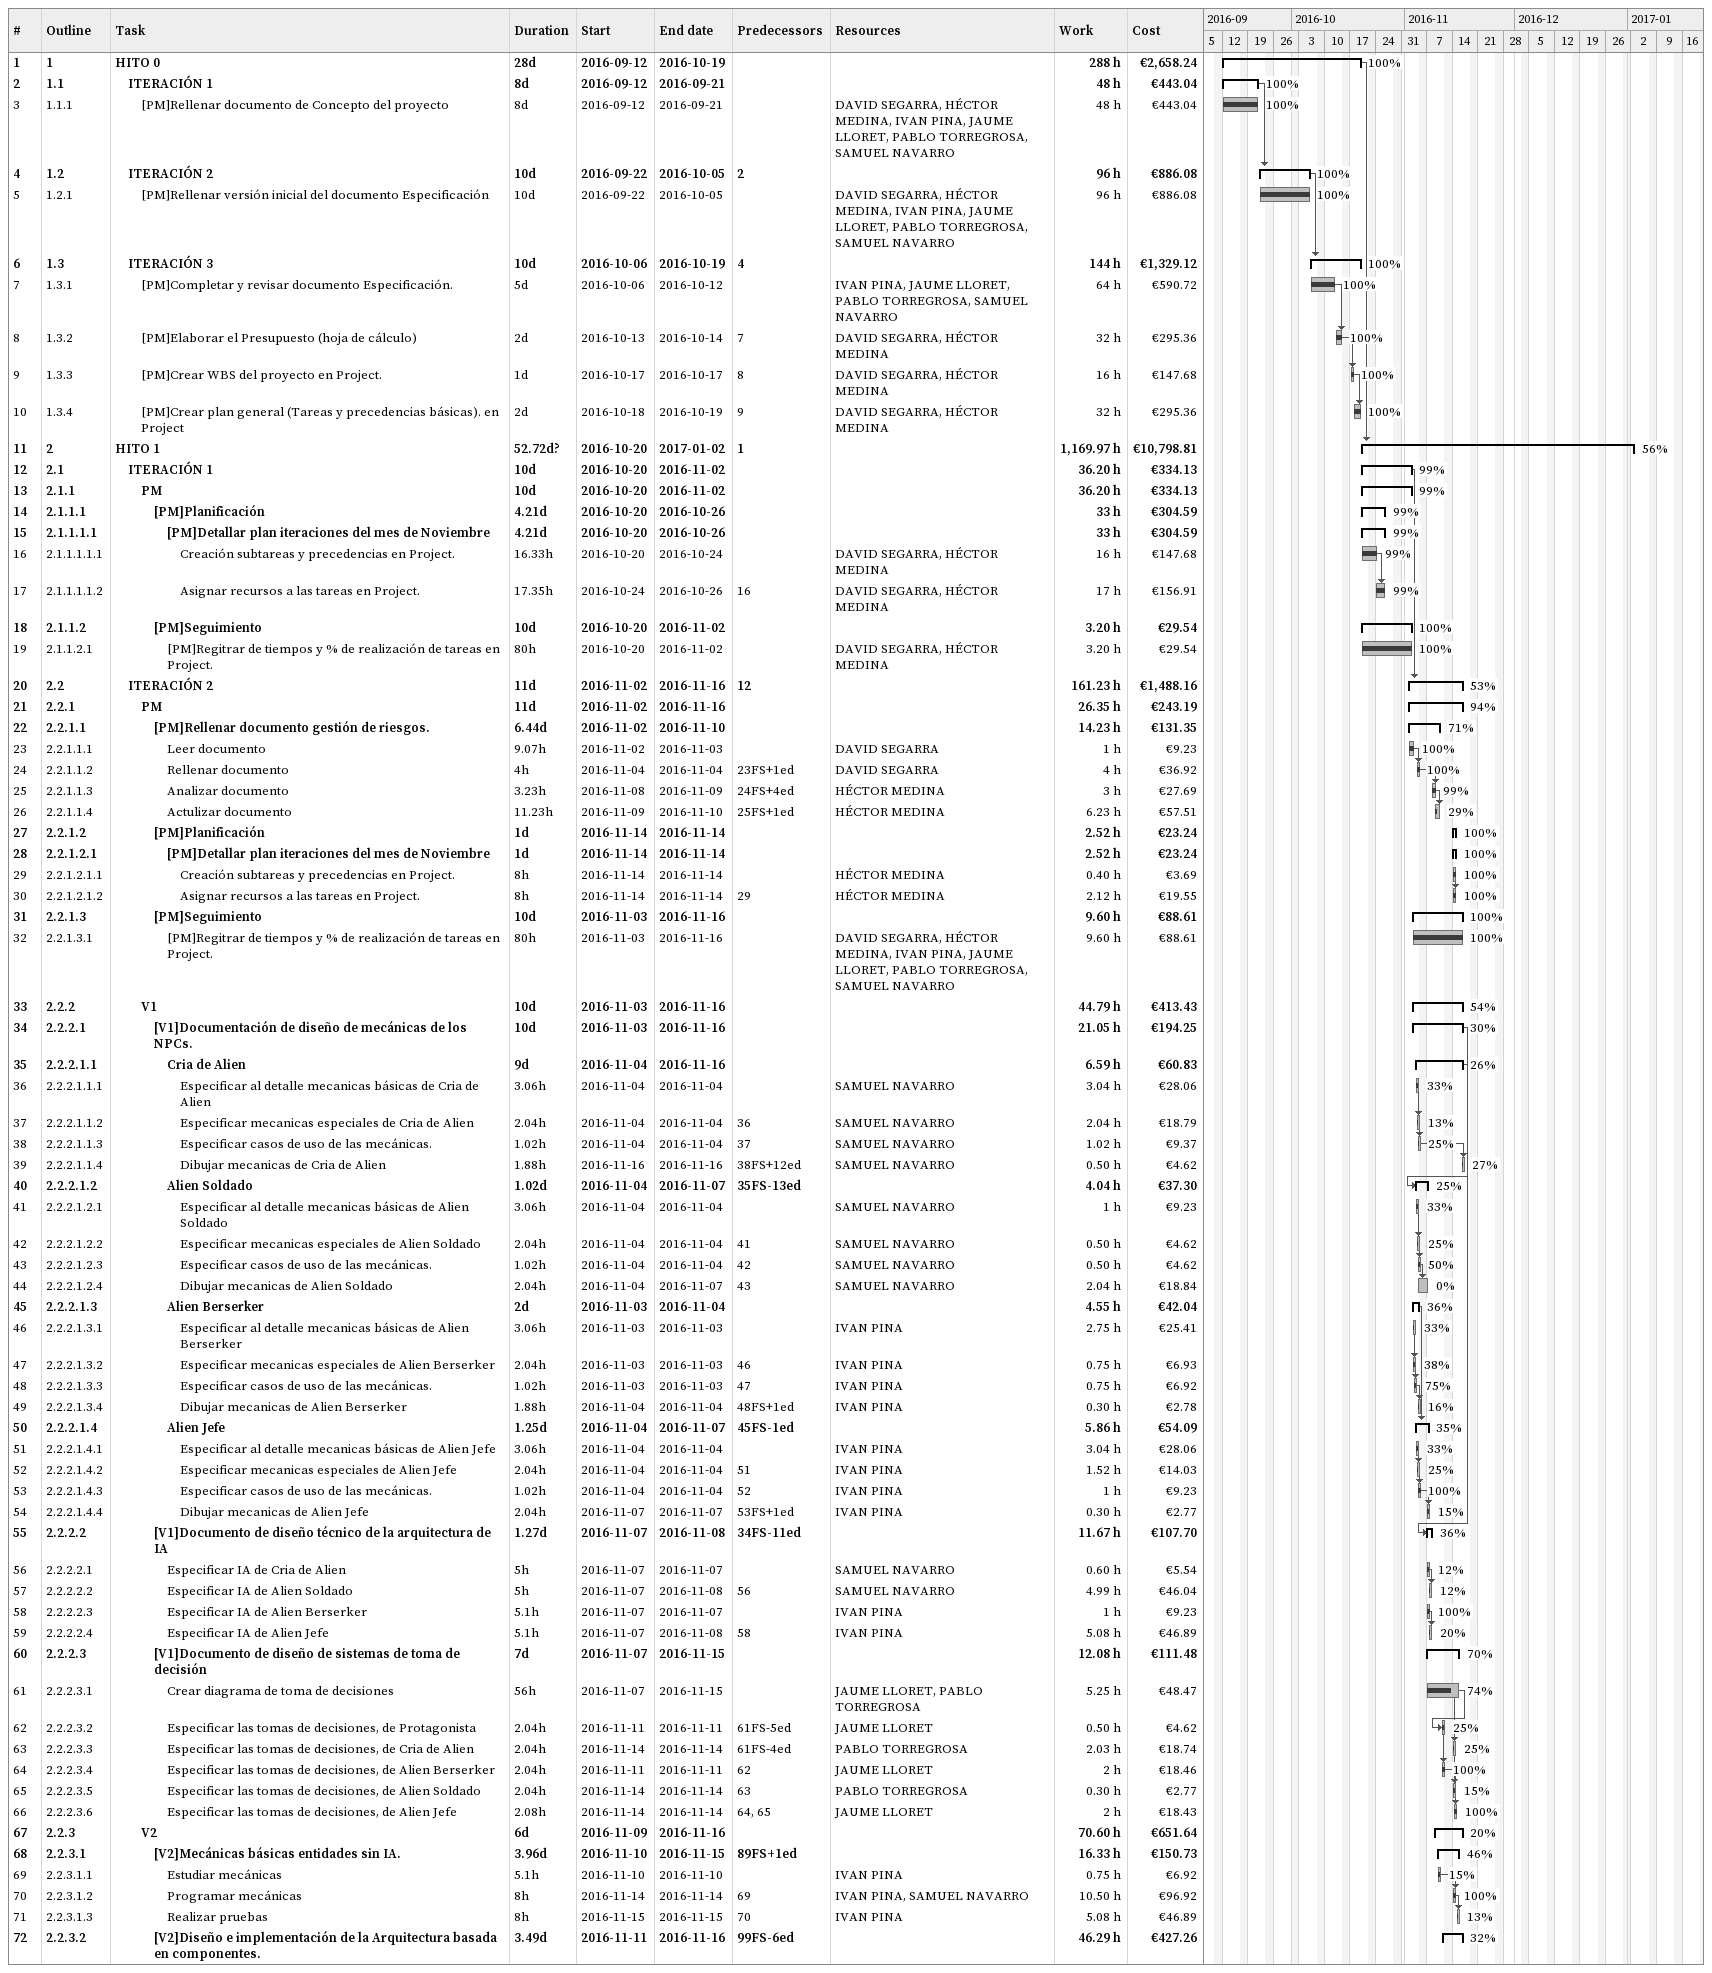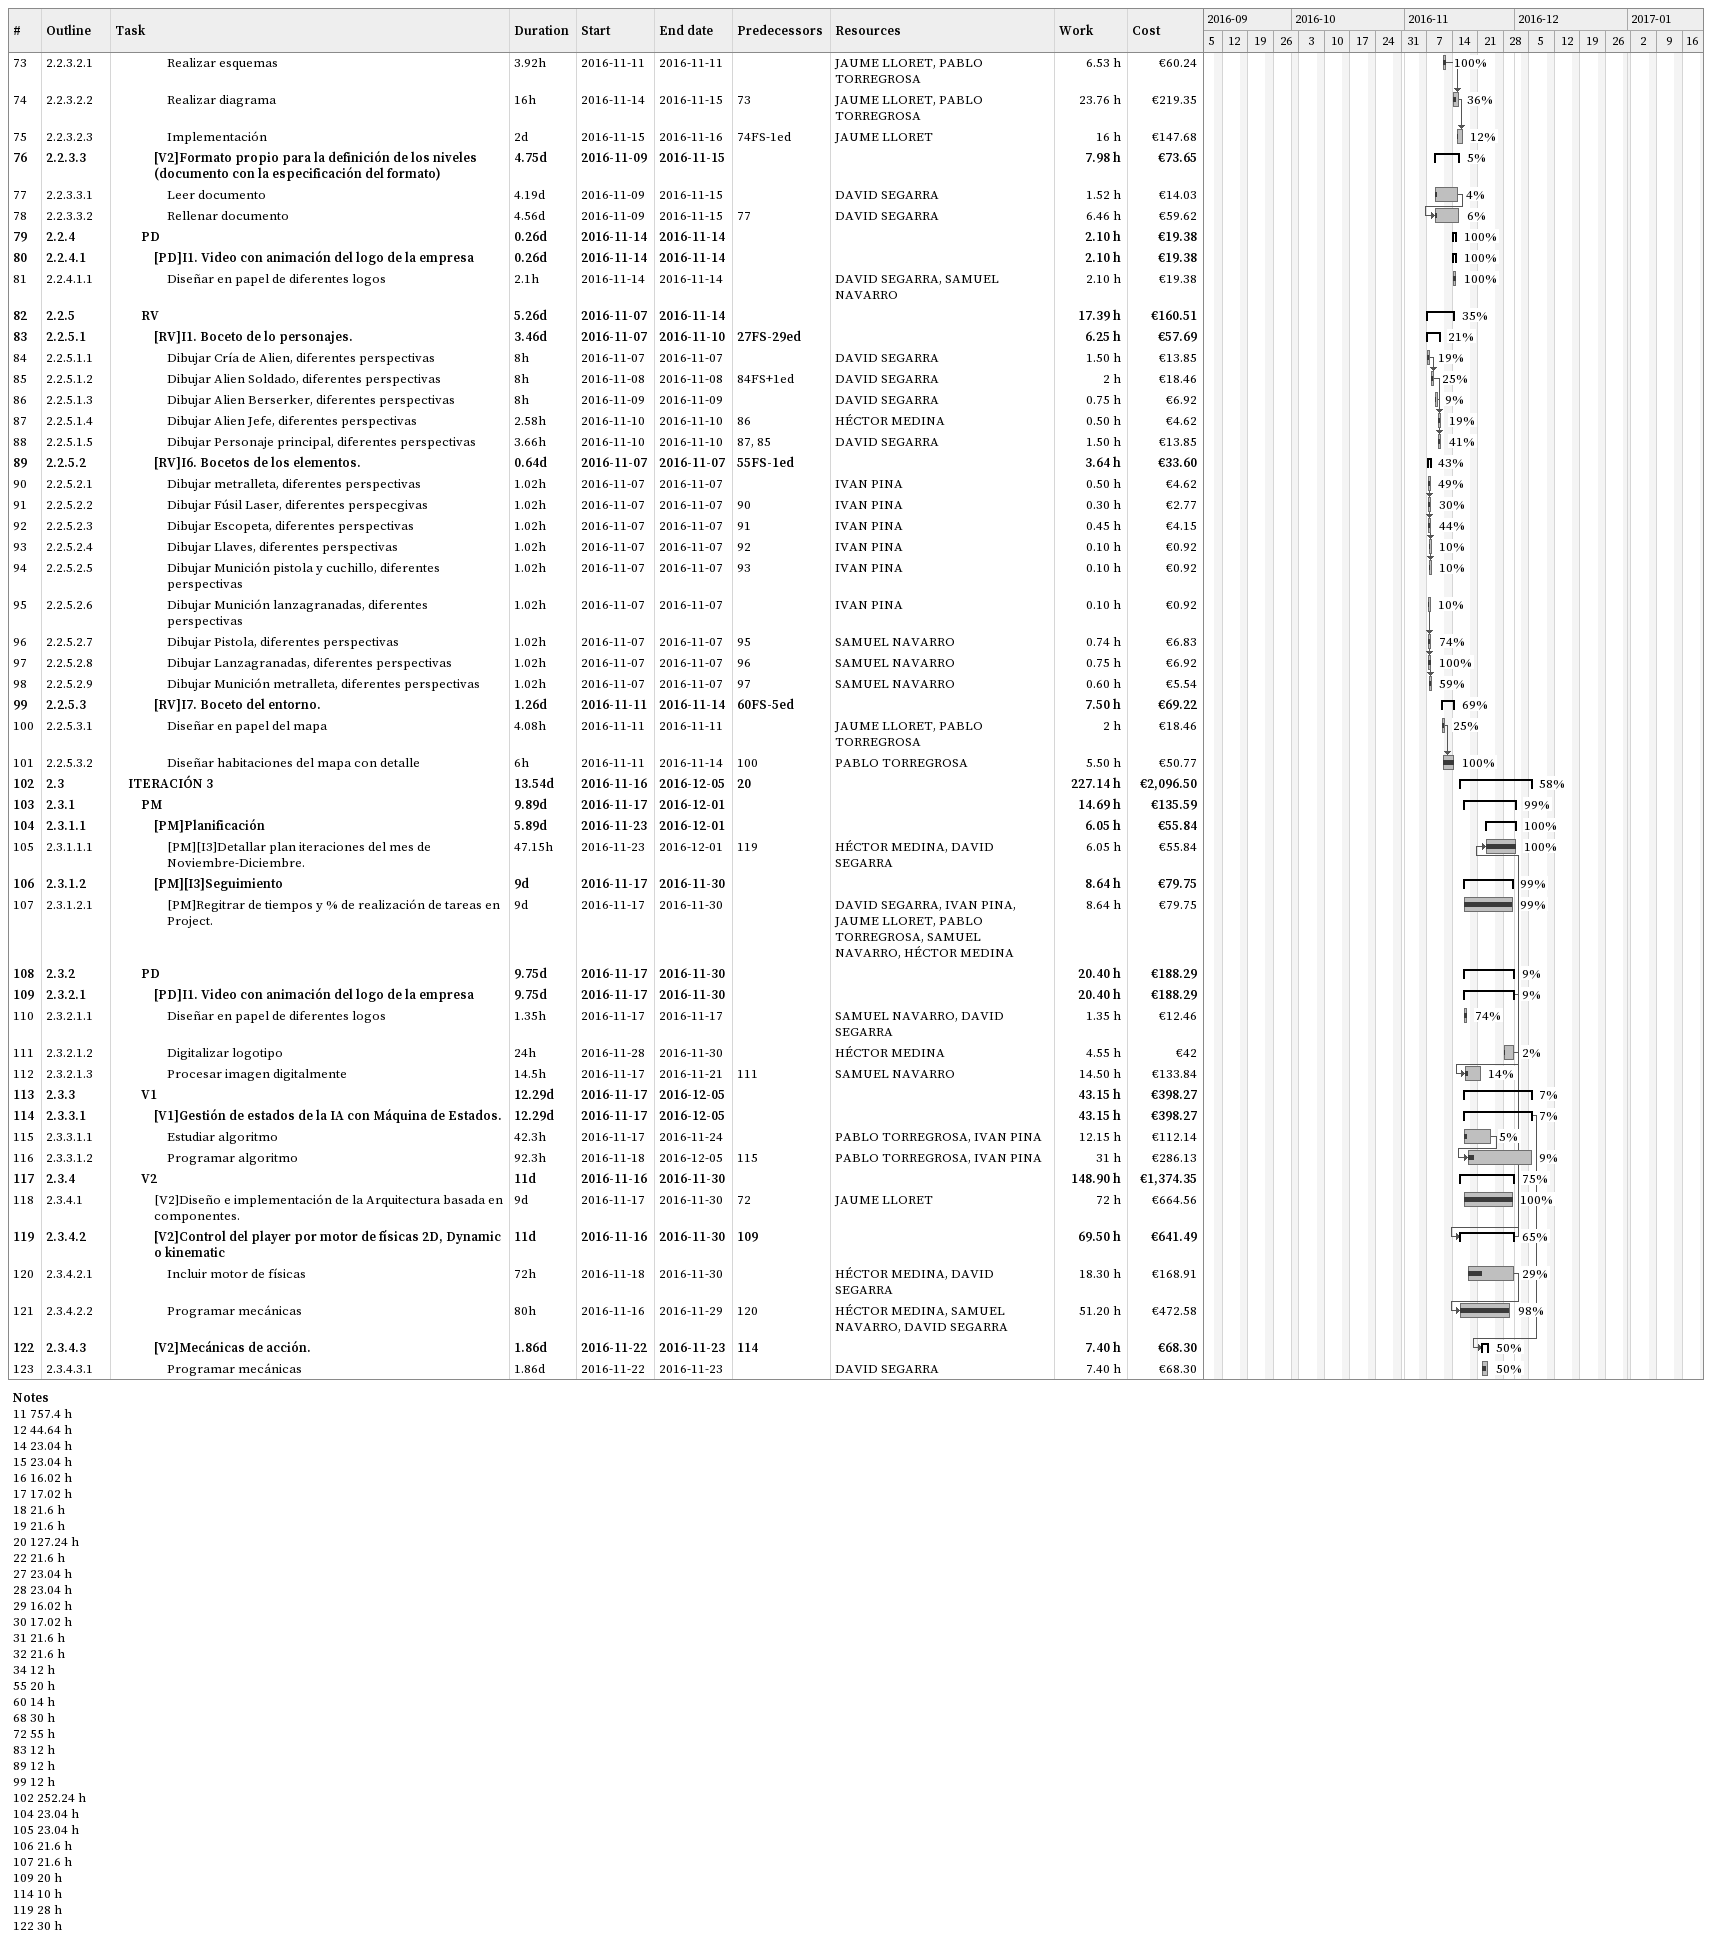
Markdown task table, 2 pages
| ID | WBS | Task | Duration | Start | Finish | Predecessors | Resources | % complete | Work (h) | Cost (€) |
|---|---|---|---|---|---|---|---|---|---|---|
| 1 | 1 | **HITO 0** | 28d | 2016-09-12 | 2016-10-19 |  |  | 100 | 288 | 2658.24 |
| 2 | 1.1 | **ITERACIÓN 1** | 8d | 2016-09-12 | 2016-09-21 |  |  | 100 | 48 | 443.04 |
| 3 | 1.1.1 | [PM]Rellenar documento de Concepto del proyecto | 8d | 2016-09-12 | 2016-09-21 |  | DAVID SEGARRA, HÉCTOR MEDINA, IVAN PINA, JAUME LLORET, PABLO TORREGROSA, SAMUEL NAVARRO | 100 | 48 | 443.04 |
| 4 | 1.2 | **ITERACIÓN 2** | 10d | 2016-09-22 | 2016-10-05 | 2 |  | 100 | 96 | 886.08 |
| 5 | 1.2.1 | [PM]Rellenar versión inicial del documento Especificación | 10d | 2016-09-22 | 2016-10-05 |  | DAVID SEGARRA, HÉCTOR MEDINA, IVAN PINA, JAUME LLORET, PABLO TORREGROSA, SAMUEL NAVARRO | 100 | 96 | 886.08 |
| 6 | 1.3 | **ITERACIÓN 3** | 10d | 2016-10-06 | 2016-10-19 | 4 |  | 100 | 144 | 1329.12 |
| 7 | 1.3.1 | [PM]Completar y revisar documento Especificación. | 5d | 2016-10-06 | 2016-10-12 |  | IVAN PINA, JAUME LLORET, PABLO TORREGROSA, SAMUEL NAVARRO | 100 | 64 | 590.72 |
| 8 | 1.3.2 | [PM]Elaborar el Presupuesto (hoja de cálculo) | 2d | 2016-10-13 | 2016-10-14 | 7 | DAVID SEGARRA, HÉCTOR MEDINA | 100 | 32 | 295.36 |
| 9 | 1.3.3 | [PM]Crear WBS del proyecto en Project. | 1d | 2016-10-17 | 2016-10-17 | 8 | DAVID SEGARRA, HÉCTOR MEDINA | 100 | 16 | 147.68 |
| 10 | 1.3.4 | [PM]Crear plan general (Tareas y precedencias básicas). en Project | 2d | 2016-10-18 | 2016-10-19 | 9 | DAVID SEGARRA, HÉCTOR MEDINA | 100 | 32 | 295.36 |
| 11 | 2 | **HITO 1** | 52.72d? | 2016-10-20 | 2017-01-02 | 1 |  | 56 | 1169.97 | 10798.81 |
| 12 | 2.1 | **ITERACIÓN 1** | 10d | 2016-10-20 | 2016-11-02 |  |  | 99 | 36.20 | 334.13 |
| 13 | 2.1.1 | **PM** | 10d | 2016-10-20 | 2016-11-02 |  |  | 99 | 36.20 | 334.13 |
| 14 | 2.1.1.1 | **[PM]Planificación** | 4.21d | 2016-10-20 | 2016-10-26 |  |  | 99 | 33 | 304.59 |
| 15 | 2.1.1.1.1 | **[PM]Detallar plan iteraciones del mes de Noviembre** | 4.21d | 2016-10-20 | 2016-10-26 |  |  | 99 | 33 | 304.59 |
| 16 | 2.1.1.1.1.1 | Creación subtareas y precedencias en Project. | 16.33h | 2016-10-20 | 2016-10-24 |  | DAVID SEGARRA, HÉCTOR MEDINA | 99 | 16 | 147.68 |
| 17 | 2.1.1.1.1.2 | Asignar recursos a las tareas en Project. | 17.35h | 2016-10-24 | 2016-10-26 | 16 | DAVID SEGARRA, HÉCTOR MEDINA | 99 | 17 | 156.91 |
| 18 | 2.1.1.2 | **[PM]Seguimiento** | 10d | 2016-10-20 | 2016-11-02 |  |  | 100 | 3.20 | 29.54 |
| 19 | 2.1.1.2.1 | [PM]Regitrar de tiempos y % de realización de tareas en Project. | 80h | 2016-10-20 | 2016-11-02 |  | DAVID SEGARRA, HÉCTOR MEDINA | 100 | 3.20 | 29.54 |
| 20 | 2.2 | **ITERACIÓN 2** | 11d | 2016-11-02 | 2016-11-16 | 12 |  | 53 | 161.23 | 1488.16 |
| 21 | 2.2.1 | **PM** | 11d | 2016-11-02 | 2016-11-16 |  |  | 94 | 26.35 | 243.19 |
| 22 | 2.2.1.1 | **[PM]Rellenar documento gestión de riesgos.** | 6.44d | 2016-11-02 | 2016-11-10 |  |  | 71 | 14.23 | 131.35 |
| 23 | 2.2.1.1.1 | Leer documento | 9.07h | 2016-11-02 | 2016-11-03 |  | DAVID SEGARRA | 100 | 1 | 9.23 |
| 24 | 2.2.1.1.2 | Rellenar documento | 4h | 2016-11-04 | 2016-11-04 | 23FS+1ed | DAVID SEGARRA | 100 | 4 | 36.92 |
| 25 | 2.2.1.1.3 | Analizar documento | 3.23h | 2016-11-08 | 2016-11-09 | 24FS+4ed | HÉCTOR MEDINA | 99 | 3 | 27.69 |
| 26 | 2.2.1.1.4 | Actulizar documento | 11.23h | 2016-11-09 | 2016-11-10 | 25FS+1ed | HÉCTOR MEDINA | 29 | 6.23 | 57.51 |
| 27 | 2.2.1.2 | **[PM]Planificación** | 1d | 2016-11-14 | 2016-11-14 |  |  | 100 | 2.52 | 23.24 |
| 28 | 2.2.1.2.1 | **[PM]Detallar plan iteraciones del mes de Noviembre** | 1d | 2016-11-14 | 2016-11-14 |  |  | 100 | 2.52 | 23.24 |
| 29 | 2.2.1.2.1.1 | Creación subtareas y precedencias en Project. | 8h | 2016-11-14 | 2016-11-14 |  | HÉCTOR MEDINA | 100 | 0.40 | 3.69 |
| 30 | 2.2.1.2.1.2 | Asignar recursos a las tareas en Project. | 8h | 2016-11-14 | 2016-11-14 | 29 | HÉCTOR MEDINA | 100 | 2.12 | 19.55 |
| 31 | 2.2.1.3 | **[PM]Seguimiento** | 10d | 2016-11-03 | 2016-11-16 |  |  | 100 | 9.60 | 88.61 |
| 32 | 2.2.1.3.1 | [PM]Regitrar de tiempos y % de realización de tareas en Project. | 80h | 2016-11-03 | 2016-11-16 |  | DAVID SEGARRA, HÉCTOR MEDINA, IVAN PINA, JAUME LLORET, PABLO TORREGROSA, SAMUEL NAVARRO | 100 | 9.60 | 88.61 |
| 33 | 2.2.2 | **V1** | 10d | 2016-11-03 | 2016-11-16 |  |  | 54 | 44.79 | 413.43 |
| 34 | 2.2.2.1 | **[V1]Documentación de diseño de mecánicas de los NPCs.** | 10d | 2016-11-03 | 2016-11-16 |  |  | 30 | 21.05 | 194.25 |
| 35 | 2.2.2.1.1 | **Cria de Alien** | 9d | 2016-11-04 | 2016-11-16 |  |  | 26 | 6.59 | 60.83 |
| 36 | 2.2.2.1.1.1 | Especificar al detalle mecanicas básicas de Cria de Alien | 3.06h | 2016-11-04 | 2016-11-04 |  | SAMUEL NAVARRO | 33 | 3.04 | 28.06 |
| 37 | 2.2.2.1.1.2 | Especificar mecanicas especiales de Cria de Alien | 2.04h | 2016-11-04 | 2016-11-04 | 36 | SAMUEL NAVARRO | 13 | 2.04 | 18.79 |
| 38 | 2.2.2.1.1.3 | Especificar casos de uso de las mecánicas. | 1.02h | 2016-11-04 | 2016-11-04 | 37 | SAMUEL NAVARRO | 25 | 1.02 | 9.37 |
| 39 | 2.2.2.1.1.4 | Dibujar mecanicas de Cria de Alien | 1.88h | 2016-11-16 | 2016-11-16 | 38FS+12ed | SAMUEL NAVARRO | 27 | 0.50 | 4.62 |
| 40 | 2.2.2.1.2 | **Alien Soldado** | 1.02d | 2016-11-04 | 2016-11-07 | 35FS-13ed |  | 25 | 4.04 | 37.30 |
| 41 | 2.2.2.1.2.1 | Especificar al detalle mecanicas básicas de Alien Soldado | 3.06h | 2016-11-04 | 2016-11-04 |  | SAMUEL NAVARRO | 33 | 1 | 9.23 |
| 42 | 2.2.2.1.2.2 | Especificar mecanicas especiales de Alien Soldado | 2.04h | 2016-11-04 | 2016-11-04 | 41 | SAMUEL NAVARRO | 25 | 0.50 | 4.62 |
| 43 | 2.2.2.1.2.3 | Especificar casos de uso de las mecánicas. | 1.02h | 2016-11-04 | 2016-11-04 | 42 | SAMUEL NAVARRO | 50 | 0.50 | 4.62 |
| 44 | 2.2.2.1.2.4 | Dibujar mecanicas de Alien Soldado | 2.04h | 2016-11-04 | 2016-11-07 | 43 | SAMUEL NAVARRO | 0 | 2.04 | 18.84 |
| 45 | 2.2.2.1.3 | **Alien Berserker** | 2d | 2016-11-03 | 2016-11-04 |  |  | 36 | 4.55 | 42.04 |
| 46 | 2.2.2.1.3.1 | Especificar al detalle mecanicas básicas de Alien Berserker | 3.06h | 2016-11-03 | 2016-11-03 |  | IVAN PINA | 33 | 2.75 | 25.41 |
| 47 | 2.2.2.1.3.2 | Especificar mecanicas especiales de Alien Berserker | 2.04h | 2016-11-03 | 2016-11-03 | 46 | IVAN PINA | 38 | 0.75 | 6.93 |
| 48 | 2.2.2.1.3.3 | Especificar casos de uso de las mecánicas. | 1.02h | 2016-11-03 | 2016-11-03 | 47 | IVAN PINA | 75 | 0.75 | 6.92 |
| 49 | 2.2.2.1.3.4 | Dibujar mecanicas de Alien Berserker | 1.88h | 2016-11-04 | 2016-11-04 | 48FS+1ed | IVAN PINA | 16 | 0.30 | 2.78 |
| 50 | 2.2.2.1.4 | **Alien Jefe** | 1.25d | 2016-11-04 | 2016-11-07 | 45FS-1ed |  | 35 | 5.86 | 54.09 |
| 51 | 2.2.2.1.4.1 | Especificar al detalle mecanicas básicas de Alien Jefe | 3.06h | 2016-11-04 | 2016-11-04 |  | IVAN PINA | 33 | 3.04 | 28.06 |
| 52 | 2.2.2.1.4.2 | Especificar mecanicas especiales de Alien Jefe | 2.04h | 2016-11-04 | 2016-11-04 | 51 | IVAN PINA | 25 | 1.52 | 14.03 |
| 53 | 2.2.2.1.4.3 | Especificar casos de uso de las mecánicas. | 1.02h | 2016-11-04 | 2016-11-04 | 52 | IVAN PINA | 100 | 1 | 9.23 |
| 54 | 2.2.2.1.4.4 | Dibujar mecanicas de Alien Jefe | 2.04h | 2016-11-07 | 2016-11-07 | 53FS+1ed | IVAN PINA | 15 | 0.30 | 2.77 |
| 55 | 2.2.2.2 | **[V1]Documento de diseño técnico de la arquitectura de IA** | 1.27d | 2016-11-07 | 2016-11-08 | 34FS-11ed |  | 36 | 11.67 | 107.70 |
| 56 | 2.2.2.2.1 | Especificar IA de Cria de Alien | 5h | 2016-11-07 | 2016-11-07 |  | SAMUEL NAVARRO | 12 | 0.60 | 5.54 |
| 57 | 2.2.2.2.2 | Especificar IA de Alien Soldado | 5h | 2016-11-07 | 2016-11-08 | 56 | SAMUEL NAVARRO | 12 | 4.99 | 46.04 |
| 58 | 2.2.2.2.3 | Especificar IA de Alien Berserker | 5.1h | 2016-11-07 | 2016-11-07 |  | IVAN PINA | 100 | 1 | 9.23 |
| 59 | 2.2.2.2.4 | Especificar IA de Alien Jefe | 5.1h | 2016-11-07 | 2016-11-08 | 58 | IVAN PINA | 20 | 5.08 | 46.89 |
| 60 | 2.2.2.3 | **[V1]Documento de diseño de sistemas de toma de decisión** | 7d | 2016-11-07 | 2016-11-15 |  |  | 70 | 12.08 | 111.48 |
| 61 | 2.2.2.3.1 | Crear diagrama de toma de decisiones | 56h | 2016-11-07 | 2016-11-15 |  | JAUME LLORET, PABLO TORREGROSA | 74 | 5.25 | 48.47 |
| 62 | 2.2.2.3.2 | Especificar las tomas de decisiones, de Protagonista | 2.04h | 2016-11-11 | 2016-11-11 | 61FS-5ed | JAUME LLORET | 25 | 0.50 | 4.62 |
| 63 | 2.2.2.3.3 | Especificar las tomas de decisiones, de Cria de Alien | 2.04h | 2016-11-14 | 2016-11-14 | 61FS-4ed | PABLO TORREGROSA | 25 | 2.03 | 18.74 |
| 64 | 2.2.2.3.4 | Especificar las tomas de decisiones, de Alien Berserker | 2.04h | 2016-11-11 | 2016-11-11 | 62 | JAUME LLORET | 100 | 2 | 18.46 |
| 65 | 2.2.2.3.5 | Especificar las tomas de decisiones, de Alien Soldado | 2.04h | 2016-11-14 | 2016-11-14 | 63 | PABLO TORREGROSA | 15 | 0.30 | 2.77 |
| 66 | 2.2.2.3.6 | Especificar las tomas de decisiones, de Alien Jefe | 2.08h | 2016-11-14 | 2016-11-14 | 64, 65 | JAUME LLORET | 100 | 2 | 18.43 |
| 67 | 2.2.3 | **V2** | 6d | 2016-11-09 | 2016-11-16 |  |  | 20 | 70.60 | 651.64 |
| 68 | 2.2.3.1 | **[V2]Mecánicas básicas entidades sin IA.** | 3.96d | 2016-11-10 | 2016-11-15 | 89FS+1ed |  | 46 | 16.33 | 150.73 |
| 69 | 2.2.3.1.1 | Estudiar mecánicas | 5.1h | 2016-11-10 | 2016-11-10 |  | IVAN PINA | 15 | 0.75 | 6.92 |
| 70 | 2.2.3.1.2 | Programar mecánicas | 8h | 2016-11-14 | 2016-11-14 | 69 | IVAN PINA, SAMUEL NAVARRO | 100 | 10.50 | 96.92 |
| 71 | 2.2.3.1.3 | Realizar pruebas | 8h | 2016-11-15 | 2016-11-15 | 70 | IVAN PINA | 13 | 5.08 | 46.89 |
| 72 | 2.2.3.2 | **[V2]Diseño e implementación de la Arquitectura basada en componentes.** | 3.49d | 2016-11-11 | 2016-11-16 | 99FS-6ed |  | 32 | 46.29 | 427.26 |
| 73 | 2.2.3.2.1 | Realizar esquemas | 3.92h | 2016-11-11 | 2016-11-11 |  | JAUME LLORET, PABLO TORREGROSA | 100 | 6.53 | 60.24 |
| 74 | 2.2.3.2.2 | Realizar diagrama | 16h | 2016-11-14 | 2016-11-15 | 73 | JAUME LLORET, PABLO TORREGROSA | 36 | 23.76 | 219.35 |
| 75 | 2.2.3.2.3 | Implementación | 2d | 2016-11-15 | 2016-11-16 | 74FS-1ed | JAUME LLORET | 12 | 16 | 147.68 |
| 76 | 2.2.3.3 | **[V2]Formato propio para la definición de los niveles (documento con la especificación del formato)** | 4.75d | 2016-11-09 | 2016-11-15 |  |  | 5 | 7.98 | 73.65 |
| 77 | 2.2.3.3.1 | Leer documento | 4.19d | 2016-11-09 | 2016-11-15 |  | DAVID SEGARRA | 4 | 1.52 | 14.03 |
| 78 | 2.2.3.3.2 | Rellenar documento | 4.56d | 2016-11-09 | 2016-11-15 | 77 | DAVID SEGARRA | 6 | 6.46 | 59.62 |
| 79 | 2.2.4 | **PD** | 0.26d | 2016-11-14 | 2016-11-14 |  |  | 100 | 2.10 | 19.38 |
| 80 | 2.2.4.1 | **[PD]I1. Video con animación del logo de la empresa** | 0.26d | 2016-11-14 | 2016-11-14 |  |  | 100 | 2.10 | 19.38 |
| 81 | 2.2.4.1.1 | Diseñar en papel de diferentes logos | 2.1h | 2016-11-14 | 2016-11-14 |  | DAVID SEGARRA, SAMUEL NAVARRO | 100 | 2.10 | 19.38 |
| 82 | 2.2.5 | **RV** | 5.26d | 2016-11-07 | 2016-11-14 |  |  | 35 | 17.39 | 160.51 |
| 83 | 2.2.5.1 | **[RV]I1. Boceto de lo personajes.** | 3.46d | 2016-11-07 | 2016-11-10 | 27FS-29ed |  | 21 | 6.25 | 57.69 |
| 84 | 2.2.5.1.1 | Dibujar Cría de Alien, diferentes perspectivas | 8h | 2016-11-07 | 2016-11-07 |  | DAVID SEGARRA | 19 | 1.50 | 13.85 |
| 85 | 2.2.5.1.2 | Dibujar Alien Soldado, diferentes perspectivas | 8h | 2016-11-08 | 2016-11-08 | 84FS+1ed | DAVID SEGARRA | 25 | 2 | 18.46 |
| 86 | 2.2.5.1.3 | Dibujar Alien Berserker, diferentes perspectivas | 8h | 2016-11-09 | 2016-11-09 |  | DAVID SEGARRA | 9 | 0.75 | 6.92 |
| 87 | 2.2.5.1.4 | Dibujar Alien Jefe, diferentes perspectivas | 2.58h | 2016-11-10 | 2016-11-10 | 86 | HÉCTOR MEDINA | 19 | 0.50 | 4.62 |
| 88 | 2.2.5.1.5 | Dibujar Personaje principal, diferentes perspectivas | 3.66h | 2016-11-10 | 2016-11-10 | 87, 85 | DAVID SEGARRA | 41 | 1.50 | 13.85 |
| 89 | 2.2.5.2 | **[RV]I6. Bocetos de los elementos.** | 0.64d | 2016-11-07 | 2016-11-07 | 55FS-1ed |  | 43 | 3.64 | 33.60 |
| 90 | 2.2.5.2.1 | Dibujar metralleta, diferentes perspectivas | 1.02h | 2016-11-07 | 2016-11-07 |  | IVAN PINA | 49 | 0.50 | 4.62 |
| 91 | 2.2.5.2.2 | Dibujar Fúsil Laser, diferentes perspecgivas | 1.02h | 2016-11-07 | 2016-11-07 | 90 | IVAN PINA | 30 | 0.30 | 2.77 |
| 92 | 2.2.5.2.3 | Dibujar Escopeta, diferentes perspectivas | 1.02h | 2016-11-07 | 2016-11-07 | 91 | IVAN PINA | 44 | 0.45 | 4.15 |
| 93 | 2.2.5.2.4 | Dibujar Llaves, diferentes perspectivas | 1.02h | 2016-11-07 | 2016-11-07 | 92 | IVAN PINA | 10 | 0.10 | 0.92 |
| 94 | 2.2.5.2.5 | Dibujar Munición pistola y cuchillo, diferentes perspectivas | 1.02h | 2016-11-07 | 2016-11-07 | 93 | IVAN PINA | 10 | 0.10 | 0.92 |
| 95 | 2.2.5.2.6 | Dibujar Munición lanzagranadas, diferentes perspectivas | 1.02h | 2016-11-07 | 2016-11-07 |  | IVAN PINA | 10 | 0.10 | 0.92 |
| 96 | 2.2.5.2.7 | Dibujar Pistola, diferentes perspectivas | 1.02h | 2016-11-07 | 2016-11-07 | 95 | SAMUEL NAVARRO | 74 | 0.74 | 6.83 |
| 97 | 2.2.5.2.8 | Dibujar Lanzagranadas, diferentes perspectivas | 1.02h | 2016-11-07 | 2016-11-07 | 96 | SAMUEL NAVARRO | 100 | 0.75 | 6.92 |
| 98 | 2.2.5.2.9 | Dibujar Munición metralleta, diferentes perspectivas | 1.02h | 2016-11-07 | 2016-11-07 | 97 | SAMUEL NAVARRO | 59 | 0.60 | 5.54 |
| 99 | 2.2.5.3 | **[RV]I7. Boceto del entorno.** | 1.26d | 2016-11-11 | 2016-11-14 | 60FS-5ed |  | 69 | 7.50 | 69.22 |
| 100 | 2.2.5.3.1 | Diseñar en papel del mapa | 4.08h | 2016-11-11 | 2016-11-11 |  | JAUME LLORET, PABLO TORREGROSA | 25 | 2 | 18.46 |
| 101 | 2.2.5.3.2 | Diseñar habitaciones del mapa con detalle | 6h | 2016-11-11 | 2016-11-14 | 100 | PABLO TORREGROSA | 100 | 5.50 | 50.77 |
| 102 | 2.3 | **ITERACIÓN 3** | 13.54d | 2016-11-16 | 2016-12-05 | 20 |  | 58 | 227.14 | 2096.50 |
| 103 | 2.3.1 | **PM** | 9.89d | 2016-11-17 | 2016-12-01 |  |  | 99 | 14.69 | 135.59 |
| 104 | 2.3.1.1 | **[PM]Planificación** | 5.89d | 2016-11-23 | 2016-12-01 |  |  | 100 | 6.05 | 55.84 |
| 105 | 2.3.1.1.1 | [PM][I3]Detallar plan iteraciones del mes de Noviembre-Diciembre. | 47.15h | 2016-11-23 | 2016-12-01 | 119 | HÉCTOR MEDINA, DAVID SEGARRA | 100 | 6.05 | 55.84 |
| 106 | 2.3.1.2 | **[PM][I3]Seguimiento** | 9d | 2016-11-17 | 2016-11-30 |  |  | 99 | 8.64 | 79.75 |
| 107 | 2.3.1.2.1 | [PM]Regitrar de tiempos y % de realización de tareas en Project. | 9d | 2016-11-17 | 2016-11-30 |  | DAVID SEGARRA, IVAN PINA, JAUME LLORET, PABLO TORREGROSA, SAMUEL NAVARRO, HÉCTOR MEDINA | 99 | 8.64 | 79.75 |
| 108 | 2.3.2 | **PD** | 9.75d | 2016-11-17 | 2016-11-30 |  |  | 9 | 20.40 | 188.29 |
| 109 | 2.3.2.1 | **[PD]I1. Video con animación del logo de la empresa** | 9.75d | 2016-11-17 | 2016-11-30 |  |  | 9 | 20.40 | 188.29 |
| 110 | 2.3.2.1.1 | Diseñar en papel de diferentes logos | 1.35h | 2016-11-17 | 2016-11-17 |  | SAMUEL NAVARRO, DAVID SEGARRA | 74 | 1.35 | 12.46 |
| 111 | 2.3.2.1.2 | Digitalizar logotipo | 24h | 2016-11-28 | 2016-11-30 |  | HÉCTOR MEDINA | 2 | 4.55 | 42 |
| 112 | 2.3.2.1.3 | Procesar imagen digitalmente | 14.5h | 2016-11-17 | 2016-11-21 | 111 | SAMUEL NAVARRO | 14 | 14.50 | 133.84 |
| 113 | 2.3.3 | **V1** | 12.29d | 2016-11-17 | 2016-12-05 |  |  | 7 | 43.15 | 398.27 |
| 114 | 2.3.3.1 | **[V1]Gestión de estados de la IA con Máquina de Estados.** | 12.29d | 2016-11-17 | 2016-12-05 |  |  | 7 | 43.15 | 398.27 |
| 115 | 2.3.3.1.1 | Estudiar algoritmo | 42.3h | 2016-11-17 | 2016-11-24 |  | PABLO TORREGROSA, IVAN PINA | 5 | 12.15 | 112.14 |
| 116 | 2.3.3.1.2 | Programar algoritmo | 92.3h | 2016-11-18 | 2016-12-05 | 115 | PABLO TORREGROSA, IVAN PINA | 9 | 31 | 286.13 |
| 117 | 2.3.4 | **V2** | 11d | 2016-11-16 | 2016-11-30 |  |  | 75 | 148.90 | 1374.35 |
| 118 | 2.3.4.1 | [V2]Diseño e implementación de la Arquitectura basada en componentes. | 9d | 2016-11-17 | 2016-11-30 | 72 | JAUME LLORET | 100 | 72 | 664.56 |
| 119 | 2.3.4.2 | **[V2]Control del player por motor de físicas 2D, Dynamic o kinematic** | 11d | 2016-11-16 | 2016-11-30 | 109 |  | 65 | 69.50 | 641.49 |
| 120 | 2.3.4.2.1 | Incluir motor de físicas | 72h | 2016-11-18 | 2016-11-30 |  | HÉCTOR MEDINA, DAVID SEGARRA | 29 | 18.30 | 168.91 |
| 121 | 2.3.4.2.2 | Programar mecánicas | 80h | 2016-11-16 | 2016-11-29 | 120 | HÉCTOR MEDINA, SAMUEL NAVARRO, DAVID SEGARRA | 98 | 51.20 | 472.58 |
| 122 | 2.3.4.3 | **[V2]Mecánicas de acción.** | 1.86d | 2016-11-22 | 2016-11-23 | 114 |  | 50 | 7.40 | 68.30 |
| 123 | 2.3.4.3.1 | Programar mecánicas | 1.86d | 2016-11-22 | 2016-11-23 |  | DAVID SEGARRA | 50 | 7.40 | 68.30 |

Notes
- 11: 757.4 h
- 12: 44.64 h
- 14: 23.04 h
- 15: 23.04 h
- 16: 16.02 h
- 17: 17.02 h
- 18: 21.6 h
- 19: 21.6 h
- 20: 127.24 h
- 22: 21.6 h
- 27: 23.04 h
- 28: 23.04 h
- 29: 16.02 h
- 30: 17.02 h
- 31: 21.6 h
- 32: 21.6 h
- 34: 12 h
- 55: 20 h
- 60: 14 h
- 68: 30 h
- 72: 55 h
- 83: 12 h
- 89: 12 h
- 99: 12 h
- 102: 252.24 h
- 104: 23.04 h
- 105: 23.04 h
- 106: 21.6 h
- 107: 21.6 h
- 109: 20 h
- 114: 10 h
- 119: 28 h
- 122: 30 h
